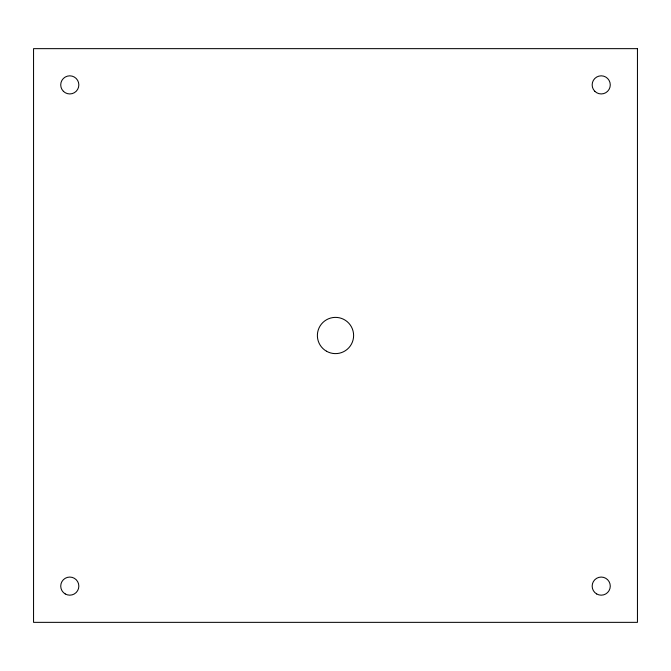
<?xml version="1.0" encoding="UTF-8"?>
<svg xmlns="http://www.w3.org/2000/svg" width="671" height="671" viewBox="0 0 671 671"><rect width="100%" height="100%" fill="white"/><g stroke="black" fill="none" stroke-linecap="round" stroke-linejoin="round"><path stroke-width="1.01" d="M637.45 48.648L33.55 48.648L33.55 622.352L637.45 622.352L637.45 48.648M596.687 593.961A9.059 9.059 0 0 0 610.274 586.118A9.059 9.059 0 0 0 596.687 578.276A9.059 9.059 0 0 0 596.687 593.961M594.808 91.29A9.059 9.059 0 0 0 609.964 87.23A9.059 9.059 0 0 0 598.867 76.133A9.059 9.059 0 0 0 594.808 91.29M65.255 593.961A9.059 9.059 0 0 0 78.843 586.118A9.059 9.059 0 0 0 65.255 578.276A9.059 9.059 0 0 0 65.255 593.961M63.376 91.29A9.059 9.059 0 0 0 78.532 87.23A9.059 9.059 0 0 0 67.436 76.133A9.059 9.059 0 0 0 63.376 91.29M326.441 351.193A18.117 18.117 0 0 0 353.617 335.5A18.117 18.117 0 0 0 326.441 319.807A18.117 18.117 0 0 0 326.441 351.193"/></g></svg>
